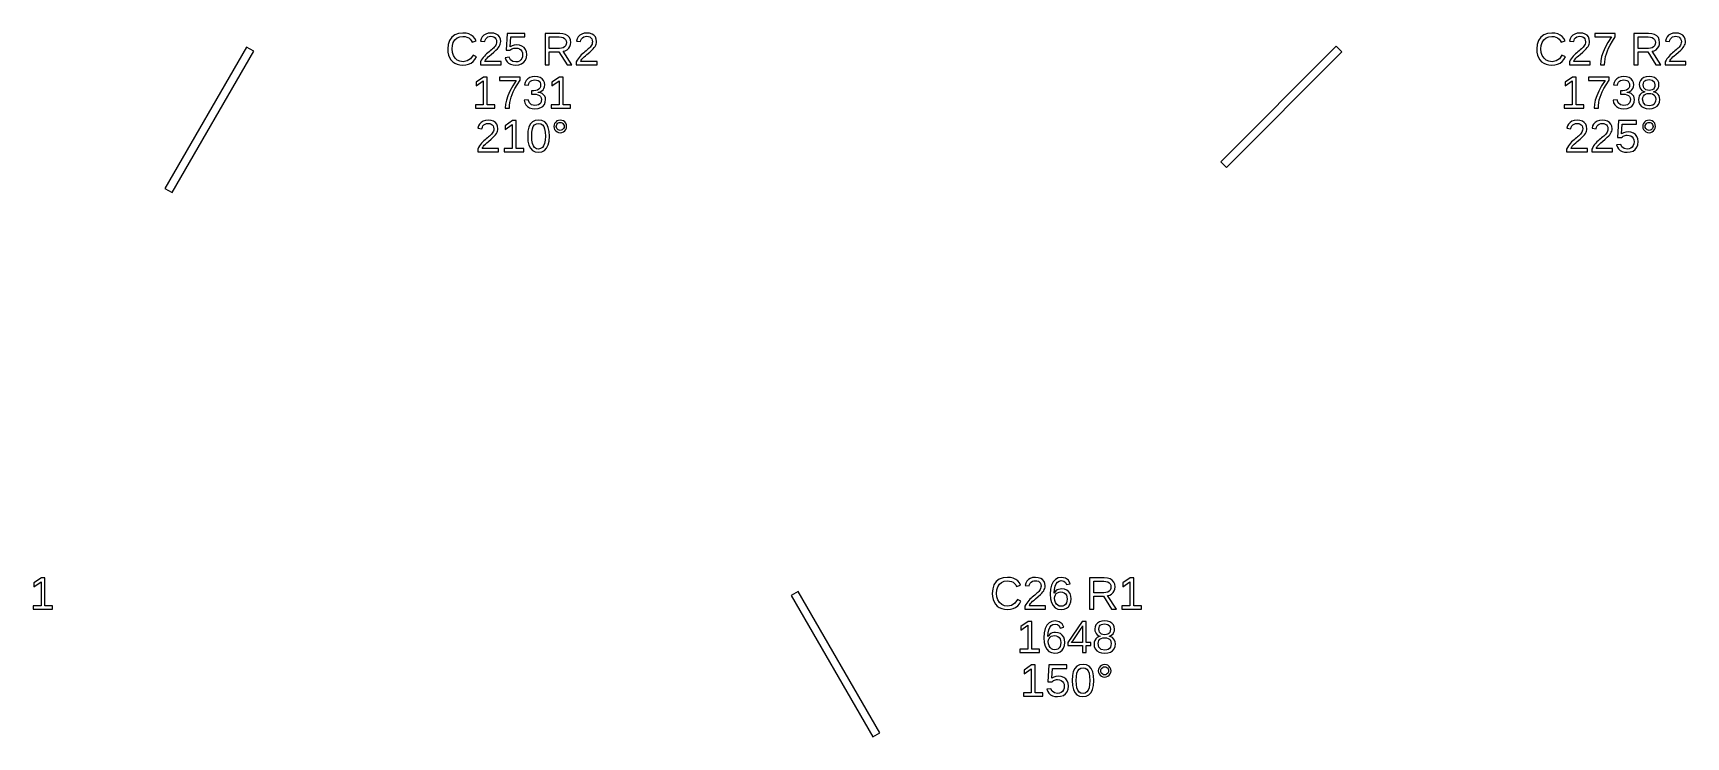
# Model space of a CAD drawing. Extents: x 195 to 2890, y 70 to 1529.
# Drawn here: x 2584.1 to 2887.7, y 73.6 to 202.9 of the extents above; entities that cross this region are included whole.
import ezdxf

# ---------------------------------------------------------------- set-up
doc = ezdxf.new("R2010")
doc.units = 0
doc.layers.get('0').update_dxf_attribs({"linetype": 'CONTINUOUS'})

msp = doc.modelspace()

# ---------------------------------------------------------------- linework, layer by layer
for points in [[(2624.65, 199.625), (2623.35, 200.375), (2608.35, 174.394), (2609.65, 173.644)], [(2663.63, 197.093), (2664.13, 197.222), (2664.58, 197.437), (2664.97, 197.734), (2665.3, 198.109), (2665.57, 198.564), (2664.94, 198.881), (2664.47, 198.219), (2663.86, 197.821), (2663.13, 197.689), (2662.54, 197.76), (2662.05, 197.974), (2661.64, 198.33), (2661.33, 198.803), (2661.15, 199.368), (2661.08, 200.024), (2661.14, 200.685), (2661.32, 201.244), (2661.61, 201.703), (2662.01, 202.043), (2662.51, 202.247), (2663.09, 202.315), (2663.48, 202.286), (2663.83, 202.198), (2664.14, 202.051), (2664.41, 201.848), (2664.62, 201.593), (2664.78, 201.286), (2665.52, 201.53), (2665.29, 201.961), (2664.99, 202.315), (2664.62, 202.592), (2664.17, 202.791), (2663.66, 202.91), (2663.09, 202.95), (2662.28, 202.863), (2661.59, 202.604), (2661.04, 202.173), (2660.62, 201.589), (2660.38, 200.873), (2660.3, 200.024), (2660.33, 199.441), (2660.44, 198.913), (2660.63, 198.44), (2660.88, 198.028), (2661.2, 197.685), (2661.59, 197.41), (2662.04, 197.21), (2662.54, 197.09), (2663.09, 197.05)], [(2670.11, 197.754), (2667.12, 197.754), (2667.21, 197.946), (2667.35, 198.144), (2667.51, 198.346), (2667.72, 198.559), (2667.97, 198.789), (2668.26, 199.036), (2668.76, 199.457), (2669.15, 199.797), (2669.41, 200.057), (2669.59, 200.277), (2669.75, 200.496), (2669.86, 200.716), (2669.95, 200.936), (2670, 201.157), (2670.02, 201.379), (2669.96, 201.843), (2669.81, 202.23), (2669.55, 202.541), (2669.2, 202.768), (2668.75, 202.904), (2668.22, 202.95), (2667.72, 202.905), (2667.29, 202.769), (2666.93, 202.543), (2666.64, 202.24), (2666.44, 201.876), (2666.34, 201.448), (2667.09, 201.379), (2667.15, 201.663), (2667.27, 201.901), (2667.45, 202.093), (2667.67, 202.235), (2667.92, 202.319), (2668.22, 202.348), (2668.52, 202.319), (2668.78, 202.232), (2668.99, 202.087), (2669.14, 201.89), (2669.23, 201.646), (2669.26, 201.355), (2669.25, 201.13), (2669.19, 200.921), (2669.1, 200.728), (2668.98, 200.547), (2668.84, 200.37), (2668.68, 200.199), (2668.5, 200.031), (2668.31, 199.863), (2668.1, 199.695), (2667.88, 199.522), (2667.66, 199.34), (2667.44, 199.148), (2667.23, 198.943), (2667.02, 198.724), (2666.82, 198.488), (2666.63, 198.233), (2666.46, 197.953), (2666.31, 197.648), (2666.31, 197.132), (2670.11, 197.132)], [(2673.37, 197.108), (2673.86, 197.282), (2674.27, 197.571), (2674.57, 197.961), (2674.75, 198.437), (2674.81, 198.999), (2674.75, 199.497), (2674.59, 199.929), (2674.31, 200.293), (2673.93, 200.569), (2673.48, 200.734), (2672.96, 200.789), (2672.51, 200.749), (2672.12, 200.627), (2671.77, 200.423), (2671.88, 202.242), (2674.48, 202.242), (2674.48, 202.864), (2671.22, 202.864), (2671.03, 199.78), (2671.74, 199.78), (2671.91, 199.915), (2672.08, 200.021), (2672.25, 200.098), (2672.43, 200.15), (2672.61, 200.181), (2672.81, 200.191), (2673.16, 200.154), (2673.46, 200.043), (2673.71, 199.858), (2673.9, 199.612), (2674.01, 199.321), (2674.05, 198.983), (2674.01, 198.597), (2673.9, 198.271), (2673.71, 198.004), (2673.46, 197.806), (2673.16, 197.688), (2672.79, 197.648), (2672.23, 197.743), (2671.83, 198.026), (2671.6, 198.499), (2670.86, 198.413), (2670.99, 198.006), (2671.19, 197.668), (2671.48, 197.4), (2671.84, 197.206), (2672.28, 197.089), (2672.78, 197.05)], [(2678.94, 199.512), (2680.72, 199.512), (2682.21, 197.132), (2683.11, 197.132), (2681.48, 199.601), (2681.88, 199.713), (2682.23, 199.896), (2682.51, 200.151), (2682.71, 200.463), (2682.84, 200.821), (2682.88, 201.225), (2682.82, 201.702), (2682.64, 202.104), (2682.35, 202.431), (2681.95, 202.672), (2681.45, 202.816), (2680.86, 202.864), (2678.16, 202.864), (2678.16, 197.132), (2678.94, 197.132)], [(2678.94, 200.126), (2678.94, 202.242), (2680.78, 202.242), (2681.17, 202.213), (2681.5, 202.125), (2681.76, 201.979), (2681.95, 201.778), (2682.06, 201.524), (2682.1, 201.217), (2682.06, 200.898), (2681.95, 200.63), (2681.76, 200.413), (2681.51, 200.254), (2681.19, 200.158), (2680.81, 200.126)], [(2687.71, 197.754), (2684.72, 197.754), (2684.82, 197.946), (2684.95, 198.144), (2685.12, 198.346), (2685.32, 198.559), (2685.57, 198.789), (2685.86, 199.036), (2686.37, 199.457), (2686.75, 199.797), (2687.01, 200.057), (2687.2, 200.277), (2687.35, 200.496), (2687.47, 200.716), (2687.55, 200.936), (2687.6, 201.157), (2687.62, 201.379), (2687.57, 201.843), (2687.41, 202.23), (2687.15, 202.541), (2686.8, 202.768), (2686.35, 202.904), (2685.82, 202.95), (2685.33, 202.905), (2684.9, 202.769), (2684.53, 202.543), (2684.24, 202.24), (2684.05, 201.876), (2683.94, 201.448), (2684.69, 201.379), (2684.76, 201.663), (2684.87, 201.901), (2685.05, 202.093), (2685.27, 202.235), (2685.53, 202.319), (2685.82, 202.348), (2686.12, 202.319), (2686.38, 202.232), (2686.59, 202.087), (2686.74, 201.89), (2686.84, 201.646), (2686.87, 201.355), (2686.85, 201.13), (2686.79, 200.921), (2686.71, 200.728), (2686.59, 200.547), (2686.45, 200.37), (2686.28, 200.199), (2686.1, 200.031), (2685.91, 199.863), (2685.7, 199.695), (2685.48, 199.522), (2685.27, 199.34), (2685.05, 199.148), (2684.83, 198.943), (2684.62, 198.724), (2684.42, 198.488), (2684.23, 198.233), (2684.06, 197.953), (2683.91, 197.648), (2683.91, 197.132), (2687.71, 197.132)], [(2824.53, 199.47), (2823.47, 200.53), (2802.26, 179.317), (2803.32, 178.256)], [(2863.63, 197.093), (2864.13, 197.222), (2864.58, 197.437), (2864.97, 197.734), (2865.3, 198.109), (2865.57, 198.564), (2864.94, 198.881), (2864.47, 198.219), (2863.86, 197.821), (2863.13, 197.689), (2862.54, 197.76), (2862.05, 197.974), (2861.64, 198.33), (2861.33, 198.803), (2861.15, 199.368), (2861.08, 200.024), (2861.14, 200.685), (2861.32, 201.244), (2861.61, 201.703), (2862.01, 202.043), (2862.51, 202.247), (2863.09, 202.315), (2863.48, 202.286), (2863.83, 202.198), (2864.14, 202.051), (2864.41, 201.848), (2864.62, 201.593), (2864.78, 201.286), (2865.52, 201.53), (2865.29, 201.961), (2864.99, 202.315), (2864.62, 202.592), (2864.17, 202.791), (2863.66, 202.91), (2863.09, 202.95), (2862.28, 202.863), (2861.59, 202.604), (2861.04, 202.173), (2860.62, 201.589), (2860.38, 200.873), (2860.3, 200.024), (2860.33, 199.441), (2860.44, 198.913), (2860.63, 198.44), (2860.88, 198.028), (2861.2, 197.685), (2861.59, 197.41), (2862.04, 197.21), (2862.54, 197.09), (2863.09, 197.05)], [(2870.11, 197.754), (2867.12, 197.754), (2867.21, 197.946), (2867.35, 198.144), (2867.51, 198.346), (2867.72, 198.559), (2867.97, 198.789), (2868.26, 199.036), (2868.76, 199.457), (2869.15, 199.797), (2869.41, 200.057), (2869.59, 200.277), (2869.75, 200.496), (2869.86, 200.716), (2869.95, 200.936), (2870, 201.157), (2870.02, 201.379), (2869.96, 201.843), (2869.81, 202.23), (2869.55, 202.541), (2869.2, 202.768), (2868.75, 202.904), (2868.22, 202.95), (2867.72, 202.905), (2867.29, 202.769), (2866.93, 202.543), (2866.64, 202.24), (2866.44, 201.876), (2866.34, 201.448), (2867.09, 201.379), (2867.15, 201.663), (2867.27, 201.901), (2867.45, 202.093), (2867.67, 202.235), (2867.92, 202.319), (2868.22, 202.348), (2868.52, 202.319), (2868.78, 202.232), (2868.99, 202.087), (2869.14, 201.89), (2869.23, 201.646), (2869.26, 201.355), (2869.25, 201.13), (2869.19, 200.921), (2869.1, 200.728), (2868.98, 200.547), (2868.84, 200.37), (2868.68, 200.199), (2868.5, 200.031), (2868.31, 199.863), (2868.1, 199.695), (2867.88, 199.522), (2867.66, 199.34), (2867.44, 199.148), (2867.23, 198.943), (2867.02, 198.724), (2866.82, 198.488), (2866.63, 198.233), (2866.46, 197.953), (2866.31, 197.648), (2866.31, 197.132), (2870.11, 197.132)], [(2872.8, 197.655), (2872.86, 198.166), (2872.96, 198.665), (2873.1, 199.161), (2873.28, 199.662), (2873.5, 200.167), (2873.8, 200.739), (2874.21, 201.44), (2874.74, 202.27), (2874.74, 202.864), (2870.95, 202.864), (2870.95, 202.242), (2874.03, 202.242), (2873.37, 201.228), (2872.86, 200.295), (2872.48, 199.445), (2872.22, 198.648), (2872.06, 197.877), (2872.01, 197.132), (2872.78, 197.132)], [(2878.94, 199.512), (2880.72, 199.512), (2882.21, 197.132), (2883.11, 197.132), (2881.48, 199.601), (2881.88, 199.713), (2882.23, 199.896), (2882.51, 200.151), (2882.71, 200.463), (2882.84, 200.821), (2882.88, 201.225), (2882.82, 201.702), (2882.64, 202.104), (2882.35, 202.431), (2881.95, 202.672), (2881.45, 202.816), (2880.86, 202.864), (2878.16, 202.864), (2878.16, 197.132), (2878.94, 197.132)], [(2878.94, 200.126), (2878.94, 202.242), (2880.78, 202.242), (2881.17, 202.213), (2881.5, 202.125), (2881.76, 201.979), (2881.95, 201.778), (2882.06, 201.524), (2882.1, 201.217), (2882.06, 200.898), (2881.95, 200.63), (2881.76, 200.413), (2881.51, 200.254), (2881.19, 200.158), (2880.81, 200.126)], [(2887.71, 197.754), (2884.72, 197.754), (2884.82, 197.946), (2884.95, 198.144), (2885.12, 198.346), (2885.32, 198.559), (2885.57, 198.789), (2885.86, 199.036), (2886.37, 199.457), (2886.75, 199.797), (2887.01, 200.057), (2887.2, 200.277), (2887.35, 200.496), (2887.47, 200.716), (2887.55, 200.936), (2887.6, 201.157), (2887.62, 201.379), (2887.57, 201.843), (2887.41, 202.23), (2887.15, 202.541), (2886.8, 202.768), (2886.35, 202.904), (2885.82, 202.95), (2885.33, 202.905), (2884.9, 202.769), (2884.53, 202.543), (2884.24, 202.24), (2884.05, 201.876), (2883.94, 201.448), (2884.69, 201.379), (2884.76, 201.663), (2884.87, 201.901), (2885.05, 202.093), (2885.27, 202.235), (2885.53, 202.319), (2885.82, 202.348), (2886.12, 202.319), (2886.38, 202.232), (2886.59, 202.087), (2886.74, 201.89), (2886.84, 201.646), (2886.87, 201.355), (2886.85, 201.13), (2886.79, 200.921), (2886.71, 200.728), (2886.59, 200.547), (2886.45, 200.37), (2886.28, 200.199), (2886.1, 200.031), (2885.91, 199.863), (2885.7, 199.695), (2885.48, 199.522), (2885.27, 199.34), (2885.05, 199.148), (2884.83, 198.943), (2884.62, 198.724), (2884.42, 198.488), (2884.23, 198.233), (2884.06, 197.953), (2883.91, 197.648), (2883.91, 197.132), (2887.71, 197.132)], [(2668.96, 189.754), (2667.56, 189.754), (2667.56, 194.864), (2666.89, 194.864), (2665.53, 193.933), (2665.53, 193.241), (2666.83, 194.165), (2666.83, 189.754), (2665.37, 189.754), (2665.37, 189.132), (2668.96, 189.132)], [(2671.64, 189.655), (2671.7, 190.166), (2671.8, 190.665), (2671.94, 191.161), (2672.12, 191.662), (2672.34, 192.167), (2672.64, 192.739), (2673.05, 193.44), (2673.58, 194.27), (2673.58, 194.864), (2669.79, 194.864), (2669.79, 194.242), (2672.87, 194.242), (2672.22, 193.228), (2671.7, 192.295), (2671.32, 191.445), (2671.06, 190.648), (2670.9, 189.877), (2670.85, 189.132), (2671.62, 189.132)], [(2676.9, 189.099), (2677.38, 189.244), (2677.76, 189.486), (2678.04, 189.816), (2678.21, 190.225), (2678.27, 190.714), (2678.23, 191.06), (2678.11, 191.363), (2677.91, 191.626), (2677.64, 191.835), (2677.31, 191.978), (2676.91, 192.057), (2676.91, 192.073), (2677.27, 192.179), (2677.57, 192.335), (2677.8, 192.539), (2677.97, 192.791), (2678.08, 193.089), (2678.11, 193.432), (2678.06, 193.875), (2677.9, 194.247), (2677.63, 194.549), (2677.27, 194.772), (2676.82, 194.905), (2676.29, 194.95), (2675.8, 194.906), (2675.37, 194.774), (2675, 194.555), (2674.71, 194.258), (2674.52, 193.892), (2674.42, 193.457), (2675.15, 193.4), (2675.21, 193.678), (2675.33, 193.911), (2675.5, 194.099), (2675.72, 194.237), (2675.98, 194.32), (2676.28, 194.348), (2676.61, 194.318), (2676.88, 194.229), (2677.09, 194.081), (2677.24, 193.882), (2677.33, 193.64), (2677.36, 193.355), (2677.32, 193.068), (2677.21, 192.826), (2677.03, 192.629), (2676.77, 192.483), (2676.46, 192.395), (2676.09, 192.366), (2675.69, 192.366), (2675.69, 191.731), (2676.11, 191.731), (2676.53, 191.702), (2676.87, 191.615), (2677.15, 191.469), (2677.35, 191.271), (2677.47, 191.028), (2677.51, 190.739), (2677.47, 190.41), (2677.37, 190.14), (2677.19, 189.929), (2676.96, 189.778), (2676.67, 189.687), (2676.32, 189.656), (2675.69, 189.769), (2675.28, 190.108), (2675.07, 190.674), (2674.32, 190.604), (2674.43, 190.134), (2674.63, 189.746), (2674.93, 189.443), (2675.32, 189.225), (2675.78, 189.094), (2676.32, 189.05)], [(2682.86, 189.754), (2681.47, 189.754), (2681.47, 194.864), (2680.79, 194.864), (2679.44, 193.933), (2679.44, 193.241), (2680.73, 194.165), (2680.73, 189.754), (2679.27, 189.754), (2679.27, 189.132), (2682.86, 189.132)], [(2868.96, 189.754), (2867.56, 189.754), (2867.56, 194.864), (2866.89, 194.864), (2865.53, 193.933), (2865.53, 193.241), (2866.83, 194.165), (2866.83, 189.754), (2865.37, 189.754), (2865.37, 189.132), (2868.96, 189.132)], [(2871.64, 189.655), (2871.7, 190.166), (2871.8, 190.665), (2871.94, 191.161), (2872.12, 191.662), (2872.34, 192.167), (2872.64, 192.739), (2873.05, 193.44), (2873.58, 194.27), (2873.58, 194.864), (2869.79, 194.864), (2869.79, 194.242), (2872.87, 194.242), (2872.22, 193.228), (2871.7, 192.295), (2871.32, 191.445), (2871.06, 190.648), (2870.9, 189.877), (2870.85, 189.132), (2871.62, 189.132)], [(2876.9, 189.099), (2877.38, 189.244), (2877.76, 189.486), (2878.04, 189.816), (2878.21, 190.225), (2878.27, 190.714), (2878.23, 191.06), (2878.11, 191.363), (2877.91, 191.626), (2877.64, 191.835), (2877.31, 191.978), (2876.91, 192.057), (2876.91, 192.073), (2877.27, 192.179), (2877.57, 192.335), (2877.8, 192.539), (2877.97, 192.791), (2878.08, 193.089), (2878.11, 193.432), (2878.06, 193.875), (2877.9, 194.247), (2877.63, 194.549), (2877.27, 194.772), (2876.82, 194.905), (2876.29, 194.95), (2875.8, 194.906), (2875.37, 194.774), (2875, 194.555), (2874.71, 194.258), (2874.52, 193.892), (2874.42, 193.457), (2875.15, 193.4), (2875.21, 193.678), (2875.33, 193.911), (2875.5, 194.099), (2875.72, 194.237), (2875.98, 194.32), (2876.28, 194.348), (2876.61, 194.318), (2876.88, 194.229), (2877.09, 194.081), (2877.24, 193.882), (2877.33, 193.64), (2877.36, 193.355), (2877.32, 193.068), (2877.21, 192.826), (2877.03, 192.629), (2876.77, 192.483), (2876.46, 192.395), (2876.09, 192.366), (2875.69, 192.366), (2875.69, 191.731), (2876.11, 191.731), (2876.53, 191.702), (2876.87, 191.615), (2877.15, 191.469), (2877.35, 191.271), (2877.47, 191.028), (2877.51, 190.739), (2877.47, 190.41), (2877.37, 190.14), (2877.19, 189.929), (2876.96, 189.778), (2876.67, 189.687), (2876.32, 189.656), (2875.69, 189.769), (2875.28, 190.108), (2875.07, 190.674), (2874.32, 190.604), (2874.43, 190.134), (2874.63, 189.746), (2874.93, 189.443), (2875.32, 189.225), (2875.78, 189.094), (2876.32, 189.05)], [(2881.53, 189.099), (2882.02, 189.247), (2882.4, 189.494), (2882.68, 189.828), (2882.85, 190.24), (2882.91, 190.731), (2882.87, 191.087), (2882.77, 191.401), (2882.6, 191.672), (2882.37, 191.892), (2882.09, 192.047), (2881.75, 192.138), (2881.75, 192.155), (2882.04, 192.247), (2882.29, 192.401), (2882.49, 192.614), (2882.64, 192.873), (2882.73, 193.159), (2882.76, 193.473), (2882.71, 193.895), (2882.55, 194.254), (2882.27, 194.551), (2881.91, 194.773), (2881.46, 194.906), (2880.94, 194.95), (2880.42, 194.905), (2879.99, 194.769), (2879.62, 194.543), (2879.35, 194.244), (2879.19, 193.89), (2879.13, 193.481), (2879.16, 193.167), (2879.25, 192.881), (2879.4, 192.623), (2879.6, 192.407), (2879.85, 192.248), (2880.14, 192.146), (2880.14, 192.13), (2879.83, 192.042), (2879.55, 191.888), (2879.32, 191.666), (2879.14, 191.391), (2879.03, 191.077), (2879, 190.722), (2879.05, 190.229), (2879.23, 189.816), (2879.52, 189.486), (2879.91, 189.244), (2880.39, 189.099), (2880.95, 189.05)], [(2880.63, 192.452), (2880.37, 192.538), (2880.16, 192.681), (2880, 192.88), (2879.91, 193.13), (2879.88, 193.432), (2879.91, 193.728), (2880, 193.971), (2880.15, 194.16), (2880.36, 194.296), (2880.62, 194.377), (2880.94, 194.405), (2881.53, 194.297), (2881.89, 193.972), (2882, 193.432), (2881.97, 193.11), (2881.88, 192.853), (2881.73, 192.661), (2881.53, 192.529), (2881.26, 192.45), (2880.95, 192.423)], [(2880.29, 189.731), (2879.89, 190.126), (2879.75, 190.783), (2879.79, 191.098), (2879.89, 191.365), (2880.07, 191.583), (2880.3, 191.745), (2880.59, 191.842), (2880.94, 191.874), (2881.29, 191.844), (2881.59, 191.754), (2881.83, 191.603), (2882, 191.394), (2882.11, 191.126), (2882.15, 190.8), (2882.11, 190.42), (2882.02, 190.115), (2881.85, 189.886), (2881.62, 189.727), (2881.33, 189.631), (2880.96, 189.599)], [(2669.6, 181.754), (2666.61, 181.754), (2666.71, 181.946), (2666.84, 182.144), (2667.01, 182.346), (2667.21, 182.559), (2667.46, 182.789), (2667.75, 183.036), (2668.26, 183.457), (2668.64, 183.797), (2668.9, 184.057), (2669.09, 184.277), (2669.24, 184.496), (2669.36, 184.716), (2669.44, 184.936), (2669.49, 185.157), (2669.51, 185.379), (2669.46, 185.843), (2669.3, 186.23), (2669.04, 186.541), (2668.69, 186.768), (2668.24, 186.904), (2667.71, 186.95), (2667.21, 186.905), (2666.78, 186.769), (2666.42, 186.543), (2666.13, 186.24), (2665.93, 185.876), (2665.83, 185.448), (2666.58, 185.379), (2666.65, 185.663), (2666.76, 185.901), (2666.94, 186.093), (2667.16, 186.235), (2667.42, 186.319), (2667.71, 186.348), (2668.01, 186.319), (2668.27, 186.232), (2668.48, 186.087), (2668.63, 185.89), (2668.72, 185.646), (2668.75, 185.355), (2668.74, 185.13), (2668.68, 184.921), (2668.59, 184.728), (2668.48, 184.547), (2668.34, 184.37), (2668.17, 184.199), (2667.99, 184.031), (2667.8, 183.863), (2667.59, 183.695), (2667.37, 183.522), (2667.16, 183.34), (2666.94, 183.148), (2666.72, 182.943), (2666.51, 182.724), (2666.31, 182.488), (2666.12, 182.233), (2665.95, 181.953), (2665.8, 181.648), (2665.8, 181.132), (2669.6, 181.132)], [(2674.24, 181.754), (2672.85, 181.754), (2672.85, 186.864), (2672.17, 186.864), (2670.82, 185.933), (2670.82, 185.241), (2672.11, 186.165), (2672.11, 181.754), (2670.65, 181.754), (2670.65, 181.132), (2674.24, 181.132)], [(2677.56, 181.134), (2678.06, 181.387), (2678.45, 181.807), (2678.73, 182.387), (2678.9, 183.118), (2678.96, 184), (2678.91, 184.894), (2678.75, 185.629), (2678.48, 186.205), (2678.1, 186.619), (2677.6, 186.867), (2676.98, 186.95), (2676.35, 186.868), (2675.84, 186.623), (2675.46, 186.213), (2675.19, 185.64), (2675.03, 184.902), (2674.98, 184), (2675.03, 183.114), (2675.2, 182.382), (2675.47, 181.803), (2675.86, 181.385), (2676.35, 181.134), (2676.96, 181.05)], [(2676.57, 181.711), (2676.25, 181.9), (2676.02, 182.214), (2675.85, 182.664), (2675.75, 183.259), (2675.72, 184), (2675.75, 184.759), (2675.85, 185.362), (2676.01, 185.806), (2676.25, 186.112), (2676.57, 186.295), (2676.98, 186.356), (2677.38, 186.294), (2677.7, 186.108), (2677.93, 185.798), (2678.09, 185.351), (2678.18, 184.751), (2678.22, 184), (2678.18, 183.271), (2678.08, 182.68), (2677.91, 182.226), (2677.68, 181.905), (2677.36, 181.712), (2676.97, 181.648)], [(2681.25, 184.668), (2681.53, 184.781), (2681.77, 184.968), (2681.96, 185.21), (2682.08, 185.484), (2682.12, 185.79), (2682.08, 186.097), (2681.97, 186.371), (2681.78, 186.612), (2681.53, 186.8), (2681.26, 186.912), (2680.95, 186.95), (2680.64, 186.912), (2680.36, 186.798), (2680.12, 186.608), (2679.93, 186.365), (2679.82, 186.093), (2679.78, 185.79), (2679.82, 185.488), (2679.93, 185.215), (2680.13, 184.972), (2680.37, 184.783), (2680.64, 184.669), (2680.95, 184.631)], [(2680.76, 185.082), (2680.59, 185.154), (2680.44, 185.274), (2680.32, 185.427), (2680.25, 185.599), (2680.23, 185.79), (2680.25, 185.981), (2680.32, 186.154), (2680.44, 186.307), (2680.59, 186.427), (2680.76, 186.499), (2680.95, 186.523), (2681.14, 186.499), (2681.31, 186.429), (2681.46, 186.311), (2681.58, 186.159), (2681.65, 185.986), (2681.67, 185.79), (2681.65, 185.597), (2681.58, 185.424), (2681.46, 185.271), (2681.31, 185.153), (2681.14, 185.082), (2680.95, 185.058)], [(2869.6, 181.754), (2866.61, 181.754), (2866.71, 181.946), (2866.84, 182.144), (2867.01, 182.346), (2867.21, 182.559), (2867.46, 182.789), (2867.75, 183.036), (2868.26, 183.457), (2868.64, 183.797), (2868.9, 184.057), (2869.09, 184.277), (2869.24, 184.496), (2869.36, 184.716), (2869.44, 184.936), (2869.49, 185.157), (2869.51, 185.379), (2869.46, 185.843), (2869.3, 186.23), (2869.04, 186.541), (2868.69, 186.768), (2868.24, 186.904), (2867.71, 186.95), (2867.21, 186.905), (2866.78, 186.769), (2866.42, 186.543), (2866.13, 186.24), (2865.93, 185.876), (2865.83, 185.448), (2866.58, 185.379), (2866.65, 185.663), (2866.76, 185.901), (2866.94, 186.093), (2867.16, 186.235), (2867.42, 186.319), (2867.71, 186.348), (2868.01, 186.319), (2868.27, 186.232), (2868.48, 186.087), (2868.63, 185.89), (2868.72, 185.646), (2868.75, 185.355), (2868.74, 185.13), (2868.68, 184.921), (2868.59, 184.728), (2868.48, 184.547), (2868.34, 184.37), (2868.17, 184.199), (2867.99, 184.031), (2867.8, 183.863), (2867.59, 183.695), (2867.37, 183.522), (2867.16, 183.34), (2866.94, 183.148), (2866.72, 182.943), (2866.51, 182.724), (2866.31, 182.488), (2866.12, 182.233), (2865.95, 181.953), (2865.8, 181.648), (2865.8, 181.132), (2869.6, 181.132)], [(2874.23, 181.754), (2871.24, 181.754), (2871.34, 181.946), (2871.47, 182.144), (2871.64, 182.346), (2871.85, 182.559), (2872.09, 182.789), (2872.38, 183.036), (2872.89, 183.457), (2873.27, 183.797), (2873.54, 184.057), (2873.72, 184.277), (2873.87, 184.496), (2873.99, 184.716), (2874.07, 184.936), (2874.13, 185.157), (2874.14, 185.379), (2874.09, 185.843), (2873.94, 186.23), (2873.68, 186.541), (2873.32, 186.768), (2872.88, 186.904), (2872.34, 186.95), (2871.85, 186.905), (2871.42, 186.769), (2871.05, 186.543), (2870.76, 186.24), (2870.57, 185.876), (2870.47, 185.448), (2871.22, 185.379), (2871.28, 185.663), (2871.4, 185.901), (2871.57, 186.093), (2871.79, 186.235), (2872.05, 186.319), (2872.34, 186.348), (2872.65, 186.319), (2872.9, 186.232), (2873.11, 186.087), (2873.27, 185.89), (2873.36, 185.646), (2873.39, 185.355), (2873.37, 185.13), (2873.32, 184.921), (2873.23, 184.728), (2873.11, 184.547), (2872.97, 184.37), (2872.81, 184.199), (2872.63, 184.031), (2872.43, 183.863), (2872.22, 183.695), (2872.01, 183.522), (2871.79, 183.34), (2871.57, 183.148), (2871.35, 182.943), (2871.14, 182.724), (2870.94, 182.488), (2870.75, 182.233), (2870.58, 181.953), (2870.44, 181.648), (2870.44, 181.132), (2874.23, 181.132)], [(2877.49, 181.108), (2877.99, 181.282), (2878.4, 181.571), (2878.7, 181.961), (2878.88, 182.437), (2878.94, 182.999), (2878.88, 183.497), (2878.71, 183.929), (2878.43, 184.293), (2878.06, 184.569), (2877.61, 184.734), (2877.08, 184.789), (2876.64, 184.749), (2876.24, 184.627), (2875.9, 184.423), (2876.01, 186.242), (2878.6, 186.242), (2878.6, 186.864), (2875.34, 186.864), (2875.15, 183.78), (2875.87, 183.78), (2876.04, 183.915), (2876.21, 184.021), (2876.38, 184.098), (2876.56, 184.15), (2876.74, 184.181), (2876.93, 184.191), (2877.29, 184.154), (2877.59, 184.043), (2877.84, 183.858), (2878.03, 183.612), (2878.14, 183.321), (2878.17, 182.983), (2878.14, 182.597), (2878.03, 182.271), (2877.84, 182.004), (2877.59, 181.806), (2877.28, 181.688), (2876.92, 181.648), (2876.36, 181.743), (2875.96, 182.026), (2875.73, 182.499), (2874.98, 182.413), (2875.11, 182.006), (2875.32, 181.668), (2875.61, 181.4), (2875.97, 181.206), (2876.4, 181.089), (2876.9, 181.05)], [(2881.25, 184.668), (2881.53, 184.781), (2881.77, 184.968), (2881.96, 185.21), (2882.08, 185.484), (2882.12, 185.79), (2882.08, 186.097), (2881.97, 186.371), (2881.78, 186.612), (2881.53, 186.8), (2881.26, 186.912), (2880.95, 186.95), (2880.64, 186.912), (2880.36, 186.798), (2880.12, 186.608), (2879.93, 186.365), (2879.82, 186.093), (2879.78, 185.79), (2879.82, 185.488), (2879.93, 185.215), (2880.13, 184.972), (2880.37, 184.783), (2880.64, 184.669), (2880.95, 184.631)], [(2880.76, 185.082), (2880.59, 185.154), (2880.44, 185.274), (2880.32, 185.427), (2880.25, 185.599), (2880.23, 185.79), (2880.25, 185.981), (2880.32, 186.154), (2880.44, 186.307), (2880.59, 186.427), (2880.76, 186.499), (2880.95, 186.523), (2881.14, 186.499), (2881.31, 186.429), (2881.46, 186.311), (2881.58, 186.159), (2881.65, 185.986), (2881.67, 185.79), (2881.65, 185.597), (2881.58, 185.424), (2881.46, 185.271), (2881.31, 185.153), (2881.14, 185.082), (2880.95, 185.058)], [(2587.72, 97.754), (2586.32, 97.754), (2586.32, 102.864), (2585.65, 102.864), (2584.29, 101.933), (2584.29, 101.241), (2585.59, 102.165), (2585.59, 97.754), (2584.13, 97.754), (2584.13, 97.132), (2587.72, 97.132)], [(2739.65, 74.394), (2724.65, 100.375), (2723.35, 99.625), (2738.35, 73.644)], [(2763.63, 97.093), (2764.13, 97.222), (2764.58, 97.437), (2764.97, 97.734), (2765.3, 98.109), (2765.57, 98.564), (2764.94, 98.881), (2764.47, 98.219), (2763.86, 97.821), (2763.13, 97.689), (2762.54, 97.76), (2762.05, 97.974), (2761.64, 98.33), (2761.33, 98.803), (2761.15, 99.368), (2761.08, 100.024), (2761.14, 100.685), (2761.32, 101.244), (2761.61, 101.703), (2762.01, 102.043), (2762.51, 102.247), (2763.09, 102.315), (2763.48, 102.286), (2763.83, 102.198), (2764.14, 102.051), (2764.41, 101.848), (2764.62, 101.593), (2764.78, 101.286), (2765.52, 101.53), (2765.29, 101.961), (2764.99, 102.315), (2764.62, 102.592), (2764.17, 102.791), (2763.66, 102.91), (2763.09, 102.95), (2762.28, 102.863), (2761.59, 102.604), (2761.04, 102.173), (2760.62, 101.589), (2760.38, 100.873), (2760.3, 100.024), (2760.33, 99.442), (2760.44, 98.913), (2760.63, 98.44), (2760.88, 98.028), (2761.2, 97.685), (2761.59, 97.41), (2762.04, 97.21), (2762.54, 97.09), (2763.09, 97.05)], [(2770.11, 97.754), (2767.12, 97.754), (2767.21, 97.946), (2767.35, 98.144), (2767.51, 98.346), (2767.72, 98.559), (2767.97, 98.789), (2768.26, 99.036), (2768.76, 99.457), (2769.15, 99.797), (2769.41, 100.057), (2769.59, 100.277), (2769.75, 100.496), (2769.86, 100.716), (2769.95, 100.936), (2770, 101.157), (2770.02, 101.379), (2769.96, 101.843), (2769.81, 102.23), (2769.55, 102.541), (2769.2, 102.768), (2768.75, 102.904), (2768.22, 102.95), (2767.72, 102.905), (2767.29, 102.769), (2766.93, 102.543), (2766.64, 102.24), (2766.44, 101.876), (2766.34, 101.448), (2767.09, 101.379), (2767.15, 101.663), (2767.27, 101.901), (2767.45, 102.093), (2767.67, 102.235), (2767.92, 102.319), (2768.22, 102.348), (2768.52, 102.319), (2768.78, 102.232), (2768.99, 102.087), (2769.14, 101.89), (2769.23, 101.646), (2769.26, 101.355), (2769.25, 101.13), (2769.19, 100.921), (2769.1, 100.728), (2768.98, 100.547), (2768.84, 100.37), (2768.68, 100.199), (2768.5, 100.031), (2768.31, 99.863), (2768.1, 99.695), (2767.88, 99.522), (2767.66, 99.34), (2767.44, 99.148), (2767.23, 98.943), (2767.02, 98.724), (2766.82, 98.488), (2766.63, 98.233), (2766.46, 97.953), (2766.31, 97.648), (2766.31, 97.132), (2770.11, 97.132)], [(2773.48, 97.109), (2773.93, 97.283), (2774.3, 97.575), (2774.57, 97.967), (2774.74, 98.445), (2774.79, 99.007), (2774.74, 99.528), (2774.59, 99.973), (2774.33, 100.342), (2773.98, 100.618), (2773.56, 100.783), (2773.07, 100.838), (2772.77, 100.817), (2772.49, 100.752), (2772.24, 100.645), (2772.01, 100.496), (2771.83, 100.309), (2771.68, 100.081), (2771.71, 100.761), (2771.83, 101.325), (2772.02, 101.772), (2772.28, 102.096), (2772.6, 102.291), (2772.99, 102.356), (2773.42, 102.278), (2773.73, 102.045), (2773.93, 101.656), (2774.63, 101.782), (2774.3, 102.431), (2773.76, 102.82), (2773, 102.95), (2772.39, 102.861), (2771.89, 102.595), (2771.48, 102.152), (2771.19, 101.544), (2771.01, 100.782), (2770.95, 99.866), (2771.01, 99.022), (2771.18, 98.323), (2771.46, 97.77), (2771.85, 97.37), (2772.35, 97.13), (2772.94, 97.05)], [(2772.6, 97.687), (2772.32, 97.828), (2772.08, 98.063), (2771.9, 98.372), (2771.79, 98.734), (2771.75, 99.15), (2771.78, 99.474), (2771.89, 99.749), (2772.07, 99.974), (2772.3, 100.14), (2772.57, 100.239), (2772.89, 100.273), (2773.23, 100.235), (2773.51, 100.122), (2773.74, 99.935), (2773.91, 99.678), (2774.01, 99.358), (2774.05, 98.975), (2774.02, 98.589), (2773.91, 98.263), (2773.75, 97.996), (2773.52, 97.798), (2773.24, 97.68), (2772.92, 97.64)], [(2778.94, 99.512), (2780.72, 99.512), (2782.21, 97.132), (2783.11, 97.132), (2781.48, 99.601), (2781.88, 99.713), (2782.23, 99.896), (2782.51, 100.151), (2782.71, 100.463), (2782.84, 100.821), (2782.88, 101.225), (2782.82, 101.702), (2782.64, 102.104), (2782.35, 102.431), (2781.95, 102.672), (2781.45, 102.816), (2780.86, 102.864), (2778.16, 102.864), (2778.16, 97.132), (2778.94, 97.132)], [(2778.94, 100.126), (2778.94, 102.242), (2780.78, 102.242), (2781.17, 102.213), (2781.5, 102.125), (2781.76, 101.979), (2781.95, 101.778), (2782.06, 101.524), (2782.1, 101.217), (2782.06, 100.898), (2781.95, 100.63), (2781.76, 100.413), (2781.51, 100.254), (2781.19, 100.158), (2780.81, 100.126)], [(2787.72, 97.754), (2786.32, 97.754), (2786.32, 102.864), (2785.65, 102.864), (2784.29, 101.933), (2784.29, 101.241), (2785.59, 102.165), (2785.59, 97.754), (2784.13, 97.754), (2784.13, 97.132), (2787.72, 97.132)], [(2768.96, 89.754), (2767.56, 89.754), (2767.56, 94.864), (2766.89, 94.864), (2765.53, 93.933), (2765.53, 93.241), (2766.83, 94.165), (2766.83, 89.754), (2765.37, 89.754), (2765.37, 89.132), (2768.96, 89.132)], [(2772.32, 89.109), (2772.77, 89.283), (2773.14, 89.575), (2773.41, 89.967), (2773.58, 90.445), (2773.63, 91.007), (2773.58, 91.528), (2773.43, 91.973), (2773.17, 92.342), (2772.82, 92.618), (2772.4, 92.783), (2771.91, 92.838), (2771.61, 92.817), (2771.33, 92.752), (2771.08, 92.645), (2770.86, 92.496), (2770.67, 92.308), (2770.52, 92.081), (2770.56, 92.761), (2770.67, 93.325), (2770.86, 93.772), (2771.12, 94.096), (2771.44, 94.291), (2771.83, 94.356), (2772.26, 94.278), (2772.57, 94.045), (2772.78, 93.656), (2773.47, 93.782), (2773.14, 94.431), (2772.6, 94.82), (2771.84, 94.95), (2771.23, 94.861), (2770.73, 94.595), (2770.32, 94.152), (2770.03, 93.544), (2769.85, 92.782), (2769.79, 91.866), (2769.85, 91.022), (2770.02, 90.323), (2770.3, 89.77), (2770.69, 89.37), (2771.19, 89.13), (2771.78, 89.05)], [(2777.58, 90.429), (2778.39, 90.429), (2778.39, 91.007), (2777.58, 91.007), (2777.58, 94.864), (2776.82, 94.864), (2774.19, 90.999), (2774.19, 90.429), (2776.89, 90.429), (2776.89, 89.132), (2777.58, 89.132)], [(2781.53, 89.099), (2782.02, 89.247), (2782.4, 89.494), (2782.68, 89.828), (2782.85, 90.24), (2782.91, 90.731), (2782.87, 91.087), (2782.77, 91.4), (2782.6, 91.672), (2782.37, 91.891), (2782.09, 92.047), (2781.75, 92.138), (2781.75, 92.155), (2782.04, 92.247), (2782.29, 92.4), (2782.49, 92.614), (2782.64, 92.873), (2782.73, 93.159), (2782.76, 93.473), (2782.71, 93.895), (2782.55, 94.254), (2782.27, 94.551), (2781.91, 94.773), (2781.46, 94.906), (2780.94, 94.95), (2780.42, 94.905), (2779.99, 94.769), (2779.62, 94.543), (2779.35, 94.244), (2779.19, 93.89), (2779.13, 93.481), (2779.16, 93.167), (2779.25, 92.881), (2779.4, 92.623), (2779.6, 92.407), (2779.85, 92.248), (2780.14, 92.147), (2780.14, 92.13), (2779.83, 92.043), (2779.55, 91.888), (2779.32, 91.666), (2779.14, 91.391), (2779.03, 91.077), (2779, 90.722), (2779.05, 90.229), (2779.23, 89.816), (2779.52, 89.486), (2779.91, 89.244), (2780.39, 89.099), (2780.95, 89.05)], [(2780.63, 92.452), (2780.37, 92.538), (2780.16, 92.681), (2780, 92.88), (2779.91, 93.13), (2779.88, 93.432), (2779.91, 93.728), (2780, 93.971), (2780.15, 94.16), (2780.36, 94.296), (2780.62, 94.377), (2780.94, 94.405), (2781.53, 94.297), (2781.89, 93.972), (2782, 93.432), (2781.97, 93.11), (2781.88, 92.853), (2781.73, 92.661), (2781.53, 92.529), (2781.26, 92.45), (2780.95, 92.423)], [(2771.44, 89.687), (2771.16, 89.828), (2770.92, 90.063), (2770.74, 90.372), (2770.63, 90.734), (2770.59, 91.15), (2770.63, 91.474), (2770.73, 91.749), (2770.91, 91.974), (2771.14, 92.14), (2771.41, 92.239), (2771.73, 92.273), (2772.07, 92.235), (2772.35, 92.123), (2772.58, 91.935), (2772.75, 91.678), (2772.86, 91.358), (2772.89, 90.975), (2772.86, 90.589), (2772.76, 90.263), (2772.59, 89.996), (2772.36, 89.798), (2772.09, 89.68), (2771.76, 89.64)], [(2774.87, 91.007), (2774.93, 91.089), (2775.15, 91.39), (2776.62, 93.554), (2776.66, 93.618), (2776.71, 93.708), (2776.78, 93.823), (2776.84, 93.932), (2776.88, 94.004), (2776.89, 94.038), (2776.89, 91.007)], [(2780.29, 89.731), (2779.89, 90.126), (2779.75, 90.783), (2779.79, 91.098), (2779.89, 91.365), (2780.07, 91.583), (2780.3, 91.745), (2780.59, 91.842), (2780.94, 91.874), (2781.29, 91.844), (2781.59, 91.754), (2781.83, 91.603), (2782, 91.394), (2782.11, 91.126), (2782.15, 90.8), (2782.11, 90.42), (2782.02, 90.115), (2781.85, 89.886), (2781.62, 89.727), (2781.33, 89.631), (2780.96, 89.599)], [(2769.61, 81.754), (2768.21, 81.754), (2768.21, 86.864), (2767.54, 86.864), (2766.18, 85.933), (2766.18, 85.241), (2767.48, 86.165), (2767.48, 81.754), (2766.02, 81.754), (2766.02, 81.132), (2769.61, 81.132)], [(2772.86, 81.108), (2773.36, 81.282), (2773.76, 81.571), (2774.06, 81.961), (2774.24, 82.437), (2774.3, 82.999), (2774.25, 83.497), (2774.08, 83.928), (2773.8, 84.293), (2773.43, 84.569), (2772.98, 84.734), (2772.45, 84.789), (2772, 84.749), (2771.61, 84.627), (2771.27, 84.423), (2771.38, 86.242), (2773.97, 86.242), (2773.97, 86.864), (2770.71, 86.864), (2770.52, 83.78), (2771.23, 83.78), (2771.4, 83.915), (2771.57, 84.021), (2771.75, 84.098), (2771.92, 84.15), (2772.11, 84.181), (2772.3, 84.191), (2772.65, 84.154), (2772.95, 84.043), (2773.2, 83.858), (2773.39, 83.612), (2773.5, 83.32), (2773.54, 82.983), (2773.5, 82.597), (2773.39, 82.271), (2773.21, 82.004), (2772.96, 81.806), (2772.65, 81.688), (2772.28, 81.648), (2771.72, 81.743), (2771.33, 82.026), (2771.09, 82.499), (2770.35, 82.413), (2770.48, 82.006), (2770.68, 81.668), (2770.97, 81.4), (2771.34, 81.206), (2771.77, 81.089), (2772.27, 81.05)], [(2777.56, 81.134), (2778.06, 81.386), (2778.45, 81.807), (2778.73, 82.387), (2778.9, 83.118), (2778.96, 84), (2778.91, 84.894), (2778.75, 85.629), (2778.48, 86.205), (2778.1, 86.619), (2777.6, 86.867), (2776.98, 86.95), (2776.35, 86.868), (2775.84, 86.623), (2775.46, 86.213), (2775.19, 85.64), (2775.03, 84.902), (2774.98, 84), (2775.03, 83.114), (2775.2, 82.382), (2775.47, 81.803), (2775.86, 81.385), (2776.35, 81.134), (2776.96, 81.05)], [(2776.57, 81.711), (2776.25, 81.9), (2776.02, 82.214), (2775.85, 82.664), (2775.75, 83.259), (2775.72, 84), (2775.75, 84.76), (2775.85, 85.362), (2776.01, 85.806), (2776.25, 86.112), (2776.57, 86.295), (2776.98, 86.356), (2777.38, 86.294), (2777.7, 86.108), (2777.93, 85.798), (2778.09, 85.351), (2778.18, 84.751), (2778.22, 84), (2778.18, 83.271), (2778.08, 82.68), (2777.91, 82.226), (2777.68, 81.905), (2777.36, 81.712), (2776.97, 81.648)], [(2781.25, 84.668), (2781.53, 84.781), (2781.77, 84.968), (2781.96, 85.21), (2782.08, 85.484), (2782.12, 85.79), (2782.08, 86.097), (2781.97, 86.371), (2781.78, 86.612), (2781.53, 86.8), (2781.26, 86.912), (2780.95, 86.95), (2780.64, 86.912), (2780.36, 86.798), (2780.12, 86.608), (2779.93, 86.365), (2779.82, 86.093), (2779.78, 85.79), (2779.82, 85.488), (2779.93, 85.215), (2780.13, 84.972), (2780.37, 84.783), (2780.64, 84.669), (2780.95, 84.631)], [(2780.76, 85.082), (2780.59, 85.154), (2780.44, 85.273), (2780.32, 85.427), (2780.25, 85.599), (2780.23, 85.79), (2780.25, 85.981), (2780.32, 86.154), (2780.44, 86.307), (2780.59, 86.427), (2780.76, 86.499), (2780.95, 86.523), (2781.14, 86.499), (2781.31, 86.429), (2781.46, 86.311), (2781.58, 86.159), (2781.65, 85.986), (2781.67, 85.79), (2781.65, 85.597), (2781.58, 85.424), (2781.46, 85.272), (2781.31, 85.153), (2781.14, 85.082), (2780.95, 85.058)]]:
    msp.add_lwpolyline(points, close=True)

doc.saveas('drawing.dxf')
